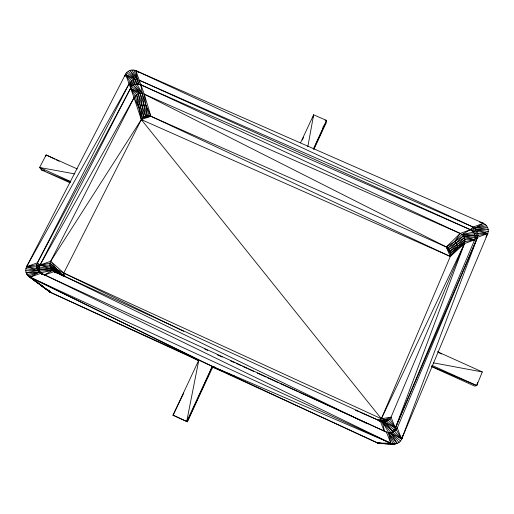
<?xml version="1.0" encoding="UTF-8"?>
<svg xmlns="http://www.w3.org/2000/svg" width="514" height="514" viewBox="0 0 514 514"><rect width="100%" height="100%" fill="white"/><g stroke="black" fill="none" stroke-linecap="round" stroke-linejoin="round"><path stroke-width="0.77" d="M41.043 273.551C37.239 271.585 35.337 266.689 37.419 262.821L131.616 86.538L131.713 80.949L125.544 74.189C127.433 70.579 132.143 69.024 135.85 70.643L483.398 223.269C487.214 224.914 489.418 229.597 487.786 233.51L401.665 439.104C397.688 447.681 386.271 442.573 379.229 443.582L212.706 367.118L212.34 366.366L30.063 277.181C26.182 275.446 24.595 270.409 26.587 266.695L125.544 74.189L135.484 79.644L139.41 80.287L473.111 227.059C476.934 228.704 479.125 233.407 477.487 237.32L401.665 439.104L390.685 432.833L386.457 432.107L298.897 392.092M63.029 276.121L63.762 273.037L141.324 119.595C143.053 116.222 147.434 114.744 150.885 116.267L446.313 246.964C449.853 248.5 451.832 252.869 450.303 256.48L381.369 418.737L379.422 421.351M124.87 76.49L125.544 74.189L133.512 80.062L133.107 85.26L131.616 86.538L140.361 93.542L147.248 115.669L150.885 116.267L450.303 256.48L464.457 243.597L474.653 239.826L477.487 237.32L487.786 233.51L485.91 237.044M54.728 272.388C51.027 270.101 48.47 265.378 50.725 261.215L134.032 97.718C135.889 94.126 140.566 92.565 144.248 94.178L460.165 233.44C463.943 235.071 466.089 239.73 464.457 243.597L395.356 428.117L392.767 431.426L390.916 432.441L388.533 432.756L390.833 443.274L395.073 443.993L388.533 432.756L392.914 443.916M124.921 76.515L125.544 74.189L130.203 82.234L130.517 88.125L40.047 265.038C38.492 268.09 39.167 272.054 41.801 274.29L37.824 270.672L26.587 266.695L129.085 83.846L130.203 82.234L133.512 80.062L135.484 79.644L136.84 83.975L142.352 93.619L149.111 115.74M479.556 222.138L483.398 223.269L473.111 227.059L135.85 70.643L144.248 94.178L150.885 116.267L145.417 116.061L142.352 93.619L134.893 84.386L135.484 79.644L129.965 70.418L137.495 79.721L138.825 84.045L470.342 229.687C474.114 231.319 476.272 235.965 474.653 239.826L395.356 428.117L401.665 439.104L402.533 436.013M307.809 146.747L313.649 114.808L326.608 120.462L325.857 123.533L313.758 149.58M214.299 366.97L212.706 367.118L187.321 421.756L186.691 421.564L198.809 360.134L30.063 277.181L39.186 272.189L390.833 443.274L386.457 432.107L40.921 273.287L30.063 277.181L35.524 281.447L42.366 285.835M313.18 117.147L313.649 114.808L300.542 142.808M402.456 435.994L401.665 439.104L392.773 432.338L390.916 432.441L382.422 421.878L359.832 412.157M431.651 366.662L474.615 386.104L476.729 385.596L477.532 382.532M45.675 156.449L46.144 154.958L77.28 168.952M431.792 366.418L476.729 385.596L482.299 371.937L437.433 351.692M485.197 224.342L460.165 233.44L454.717 241.458L457.113 244.587L457.64 248.403L450.303 256.48L446.313 246.964L463.39 235.965L475.167 237.918L477.487 237.32L397.271 427.963C395.896 431.265 392.349 433.116 388.854 432.929L382.422 421.878C385.963 422.469 389.638 420.471 391.045 417.169L464.457 243.597L450.784 252.811L446.313 246.964L144.248 94.178L147.248 115.669M382.5 422.232L384.549 421.955L394.283 429.955L394.649 431.31L401.665 439.104L397.271 427.963L395.356 428.117L391.045 417.169L384.992 419.745L381.748 422.135L384.549 421.955L395.356 428.117L477.487 237.32M198.809 360.134L173.038 415.19L187.321 421.756L212.34 366.366L390.833 443.274L388.044 443.8L377.34 442.997L212.34 366.366L50.16 292.203L28.334 276.076L39.186 272.189L41.955 274.123M313.823 148.777L326.608 120.462L325.099 120.18M186.691 421.564L212.34 366.366M313.566 148.527L326.608 120.462M464.457 243.597L381.369 418.737L377.816 420.099M187.321 421.756L173.038 415.19L183.755 393.062M302.264 140.065L303.652 137.206M125.544 74.189L129.085 83.846L37.419 262.821L26.587 266.695L36.924 268.854L39.565 270.994L52.499 270.454L367.362 423.793M55.64 272.863L51.149 268.963L40.047 265.038L134.032 97.718L129.085 83.846M390.916 432.441L390.685 432.833L397.161 443.505L395.6 443.582M210.708 369.598L212.706 367.118L214.306 367.073M322.831 127.209L325.857 123.533M44.204 274.996L52.499 270.454L39.186 269.008L36.545 266.843L26.587 266.695L27.615 265.481M473.111 227.059L470.342 229.687L461.938 234.5L447.97 247.96L464.418 237.731L474.653 239.826L464.977 241.683L450.283 250.986L446.313 246.964L460.165 233.44L140.714 84.604L136.84 83.975L133.107 85.26L131.713 80.949M464.977 241.683L450.791 254.687L446.313 246.964L449.32 249.329L463.39 235.965L475.148 235.92L487.786 233.51L476.382 229.61L472.115 230.747L474.91 228.132L483.398 223.269M450.283 250.986L464.418 237.731M450.784 252.811L464.964 239.685L474.653 239.826L463.39 235.965M474.602 233.973L477.429 231.396L487.786 233.51L477.981 233.369L474.602 233.973L461.938 234.5L477.429 231.396M477.981 233.369L475.148 235.92L461.938 234.5M475.167 237.918L478.001 235.386M464.964 239.685L449.32 249.329M44.223 275.118L54.208 271.533L380.379 421.242L384.388 431.484M54.593 272.092L51.149 268.963L39.353 266.978L37.419 262.821L40.047 265.038L50.725 261.215L141.324 119.595L150.885 116.267L145.841 105.042L142.031 105.376L138.864 107.465L141.324 119.595L381.369 418.737L388.449 420.458L395.356 428.117L389.965 418.994L378.869 420.793M378.818 442.65L377.34 442.997L381.182 443.653L386.682 443.338M382.448 443.351L379.229 443.582L395.073 443.993M379.576 442.779L377.34 442.997L385.513 443.755L387.466 443.299M145.417 116.061L138.407 93.959L130.517 88.125L135.131 96.118L142.352 118.091L150.885 116.267L143.753 116.884L136.628 94.839L130.517 88.125L140.361 93.542L143.753 116.884M486.668 225.819L474.91 228.132L487.722 227.599L476.382 229.61L473.567 232.212L470.342 229.687L139.41 80.287L138.825 84.045L136.84 83.975L137.495 79.721L135.85 70.643L138.607 72.281L135.85 70.643M28.784 275.915L26.972 274.566L39.186 272.189L26.073 272.735L27.287 273.647M52.499 270.454L40.452 272.793L37.824 270.672L25.873 268.668M26.587 266.695L36.712 264.787L39.353 266.978M183.652 331.292L63.762 273.037L50.725 261.215L56.803 269.201L57.022 273.082L50.256 267.164L40.047 265.038L50.038 263.155L63.126 274.855L63.839 276.281M26.073 272.735L37.824 270.672L25.7 270.724M391.045 417.169L381.369 418.737L63.762 273.037L56.803 269.201L61.551 275.009M380.476 421.596L388.449 420.458M381.748 422.135L386.605 421.474L395.356 428.117M394.283 429.955L396.185 429.82M394.649 431.31L392.767 431.426L382.422 421.878L384.517 431.477M385.513 443.755L389.94 443.518M391.694 443.794L388.044 443.8M488.274 229.565L476.382 229.61L488.3 231.583M51.149 268.963L39.186 269.008L36.712 264.787M40.047 265.038L49.877 265.179L61.256 275.228M395.729 443.473L397.161 443.505L388.533 432.756M380.212 443.1L377.34 442.997L390.833 443.274L30.063 277.181L50.16 292.203L198.584 360.61L183.646 352.893M386.605 421.474L380.36 420.439M74.845 173.918L39.597 167.48L46.144 154.958L54.818 159.141M44.602 170.487L41.454 169.916L39.597 167.48L70.81 181.551M433.424 362.852L482.299 371.937M173.038 415.19L173.803 415.447M212.706 367.118L231.184 374.757M232.662 375.368L234.879 376.28M70.675 182.149L41.454 169.916L69.917 182.746M450.303 256.48L141.324 119.595L134.032 97.718L138.864 107.465L136.628 94.839M355.431 410.211L358.367 411.508M431.76 365.248L476.729 385.596M204.771 349.077L207.688 350.407M217.171 354.744L222.279 357.076M230.304 360.744L234.686 362.749M236.144 363.411L241.252 365.75M242.711 366.411L247.086 368.416M248.551 369.084L253.659 371.416M257.302 373.087L266.059 377.083M267.518 377.751L278.466 382.757M279.924 383.425L297.439 391.424M438.731 352.623L441.584 353.998M56.264 159.835L59.155 161.229M28.334 276.076L35.524 280.728M26.972 274.566L28.244 275.292M30.063 277.181L50.16 292.203L49.46 290.796M29.985 276.821L38.518 283.214M39.751 284.133L47.339 289.825L42.264 286.478L40.985 285.058M126.662 72.583L135.484 79.644L128.166 71.298M400.579 440.967L390.685 432.833L399.037 442.47M42.289 274.341L36.924 268.854M47.905 290.301L50.16 292.203L49.273 290.898M50.256 267.164L55.705 272.632M49.877 265.179L57.022 273.082M59.226 274.026L50.038 263.155M48.078 289.896L50.16 292.203M47.757 290.281L48.586 291.2M34.207 279.982L35.524 281.447M140.361 93.542L133.107 85.26L142.352 93.619L140.714 84.604M384.549 421.955L392.767 431.426L392.773 432.338M36.545 266.843L39.565 270.994M131.937 70.007L137.495 79.721L133.942 70.077M386.457 432.107L386.727 432.852M63.762 273.037L65.027 276.757M130.203 82.234L131.616 86.538M133.512 80.062L134.893 84.386M142.352 118.091L138.407 93.959"/></g></svg>
